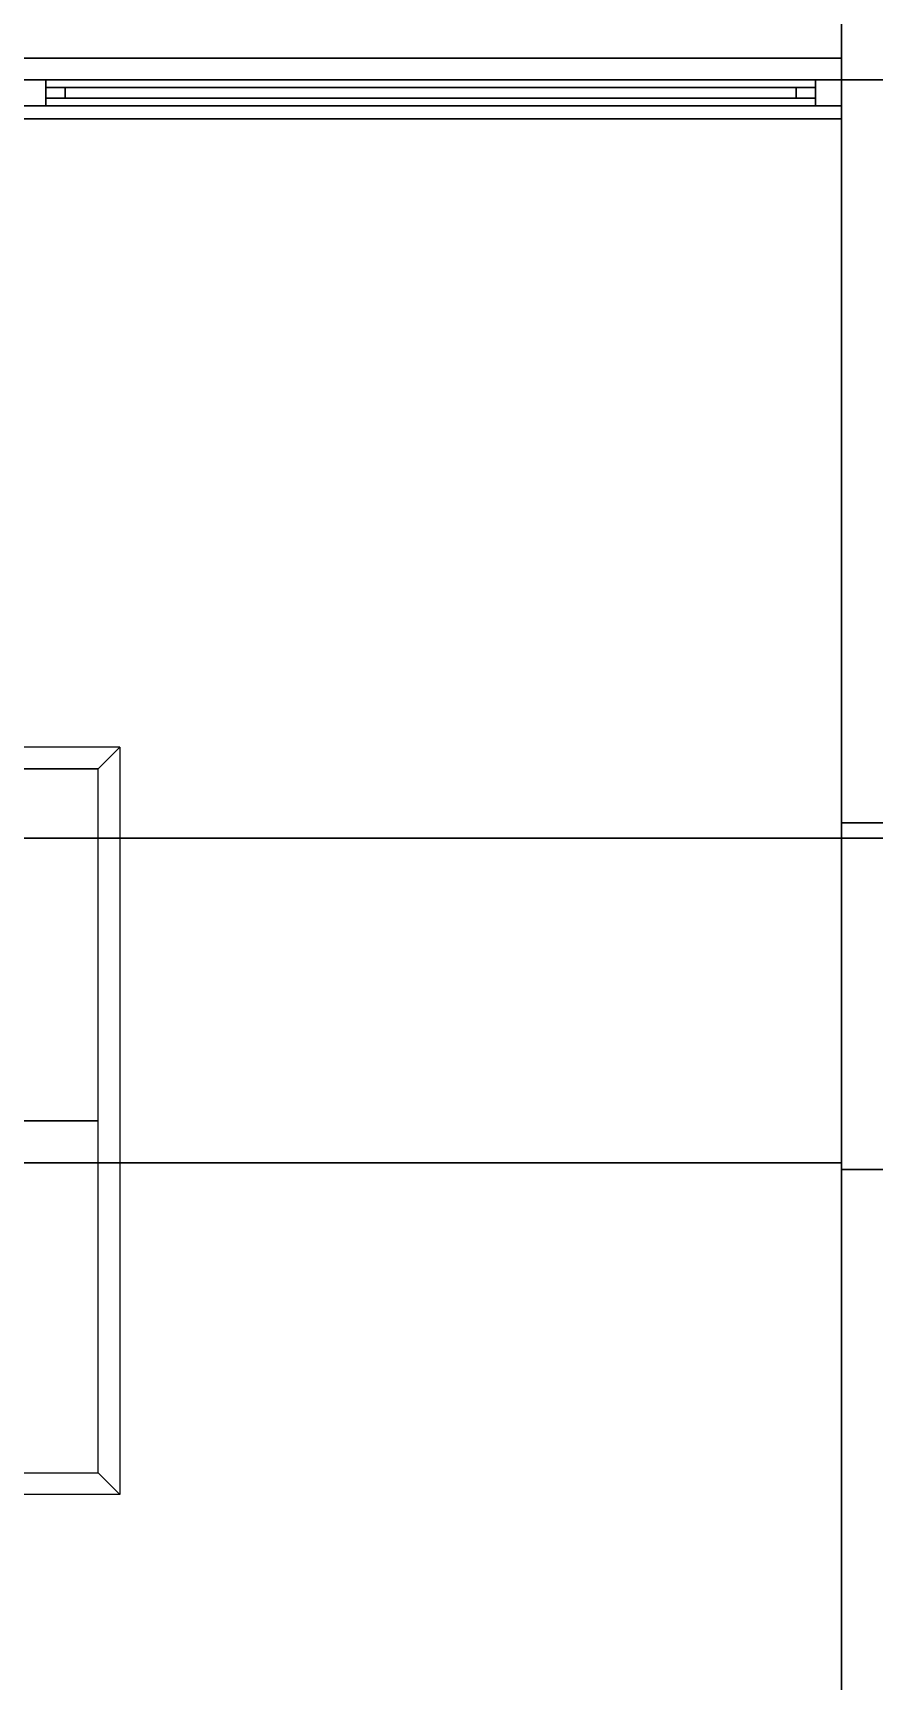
# Model space of a CAD drawing. Header units: millimetres. Extents: x -11 to 11, y -5.8 to 5.8.
# Drawn here: x -5.165 to -3.225, y -1.958 to 1.846 of the extents above; entities that cross this region are included whole.
import ezdxf

# ---------------------------------------------------------------- set-up
doc = ezdxf.new("R2010")
doc.units = ezdxf.units.MM
for name, color, linetype in [('controsoffitto', 254, 'Continuous'), ('copertura', 8, 'Continuous'), ('cordolo', 251, 'Continuous'), ('cromato', 251, 'Continuous'), ('frangivento', 7, 'Continuous'), ('parete', 254, 'Continuous'), ('parete_bianca', 7, 'Continuous'), ('pavimento', 7, 'Continuous'), ('pavimento_balcone', 254, 'Continuous'), ('pavimento_pt', 7, 'Continuous'), ('rolf', 254, 'Continuous'), ('solaio', 7, 'Continuous'), ('vetro', 249, 'Continuous')]:
    doc.layers.add(name, color=color, linetype=linetype)

msp = doc.modelspace()

# ---------------------------------------------------------------- linework, layer by layer
at = {"layer": 'controsoffitto'}
for points in [[(-9.5275, 0.1973, 2.7), (-9.4775, 0.1473, 2.6), (-5.0144, 0.1473, 2.6), (-4.9644, 0.1973, 2.7)], [(-9.5275, 0.1973, 5.725), (-9.4775, 0.1473, 5.625), (-5.0144, 0.1473, 5.625), (-4.9644, 0.1973, 5.725)], [(-4.9644, -1.5281, 2.7), (-5.0144, -1.4781, 2.6), (-5.0144, 0.1473, 2.6), (-4.9644, 0.1973, 2.7)], [(-4.9644, -1.5281, 5.725), (-5.0144, -1.4781, 5.625), (-5.0144, 0.1473, 5.625), (-4.9644, 0.1973, 5.725)], [(-5.0144, 0.1473, 2.6), (-6.1302, 0.1473, 2.6), (-6.1302, -0.6654, 2.6), (-5.0144, -0.6654, 2.6)], [(-5.0144, 0.1473, 5.625), (-6.1302, 0.1473, 5.625), (-6.1302, -0.6654, 5.625), (-5.0144, -0.6654, 5.625)], [(-5.0144, -0.6654, 2.6), (-6.1302, -0.6654, 2.6), (-6.1302, -1.4781, 2.6), (-5.0144, -1.4781, 2.6)], [(-5.0144, -0.6654, 5.625), (-6.1302, -0.6654, 5.625), (-6.1302, -1.4781, 5.625), (-5.0144, -1.4781, 5.625)], [(-9.5275, -1.5281, 2.7), (-9.4775, -1.4781, 2.6), (-5.0144, -1.4781, 2.6), (-4.9644, -1.5281, 2.7)], [(-9.5275, -1.5281, 5.725), (-9.4775, -1.4781, 5.625), (-5.0144, -1.4781, 5.625), (-4.9644, -1.5281, 5.725)]]:
    msp.add_3dface(points, dxfattribs=at)
at = {"layer": 'copertura'}
for points in [[(-11, 4.2375, 6.3), (-11, -0.0125, 6.3), (0, -0.0125, 6.3), (0, 4.2375, 6.3)], [(-11, -0.0125, 6.3), (-11, -4.2625, 6.3), (0, -4.2625, 6.3), (0, -0.0125, 6.3)]]:
    msp.add_3dface(points, dxfattribs=at)
at = {"layer": 'cordolo'}
for points in [[(-10.7, 1.7375), (-10.7, 1.7875), (-3.3, 1.7875), (-3.3, 1.7375)], [(-3.3, 1.7375, 0.05), (-3.3, 1.7875, 0.05), (-10.7, 1.7875, 0.05), (-10.7, 1.7375, 0.05)], [(-3.3, 1.7875), (-10.7, 1.7875), (-10.7, 1.7875, 0.05), (-3.3, 1.7875, 0.05)], [(-3.3, 1.7375), (-3.3, 1.7875), (-3.3, 1.7875, 0.05), (-3.3, 1.7375, 0.05)], [(-10.7, 1.7375, 0.05), (-3.3, 1.7375, 0.05), (-3.3, 1.7375), (-10.7, 1.7375)]]:
    msp.add_3dface(points, dxfattribs=at)
at = {"layer": 'cromato'}
for points in [[(-5.195, 1.6775), (-5.195, 1.7375), (-5.135, 1.7375), (-5.135, 1.6775)], [(-5.135, 1.6775, 2.7), (-5.135, 1.7375, 2.7), (-5.195, 1.7375, 2.7), (-5.195, 1.6775, 2.7)], [(-5.135, 1.7375), (-5.195, 1.7375), (-5.195, 1.7375, 2.7), (-5.135, 1.7375, 2.7)], [(-5.195, 1.6775, 3), (-5.195, 1.7375, 3), (-5.135, 1.7375, 3), (-5.135, 1.6775, 3)], [(-5.135, 1.6775, 5.7), (-5.135, 1.7375, 5.7), (-5.195, 1.7375, 5.7), (-5.195, 1.6775, 5.7)], [(-5.135, 1.7375, 3), (-5.195, 1.7375, 3), (-5.195, 1.7375, 5.7), (-5.135, 1.7375, 5.7)], [(-5.135, 1.6775), (-5.135, 1.7375), (-5.135, 1.7375, 2.7), (-5.135, 1.6775, 2.7)], [(-5.135, 1.6775, 3), (-5.135, 1.7375, 3), (-5.135, 1.7375, 5.7), (-5.135, 1.6775, 5.7)], [(-3.36, 1.6775), (-3.36, 1.7375), (-3.3, 1.7375), (-3.3, 1.6775)], [(-3.3, 1.6775, 2.7), (-3.3, 1.7375, 2.7), (-3.36, 1.7375, 2.7), (-3.36, 1.6775, 2.7)], [(-3.3, 1.7375), (-3.36, 1.7375), (-3.36, 1.7375, 2.7), (-3.3, 1.7375, 2.7)], [(-3.36, 1.7375), (-3.36, 1.6775), (-3.36, 1.6775, 2.7), (-3.36, 1.7375, 2.7)], [(-3.36, 1.6775, 3), (-3.36, 1.7375, 3), (-3.3, 1.7375, 3), (-3.3, 1.6775, 3)], [(-3.3, 1.6775, 5.7), (-3.3, 1.7375, 5.7), (-3.36, 1.7375, 5.7), (-3.36, 1.6775, 5.7)], [(-3.3, 1.7375, 3), (-3.36, 1.7375, 3), (-3.36, 1.7375, 5.7), (-3.3, 1.7375, 5.7)], [(-3.36, 1.7375, 3), (-3.36, 1.6775, 3), (-3.36, 1.6775, 5.7), (-3.36, 1.7375, 5.7)], [(-3.3, 1.6775), (-3.3, 1.7375), (-3.3, 1.7375, 2.7), (-3.3, 1.6775, 2.7)], [(-3.3, 1.6775, 3), (-3.3, 1.7375, 3), (-3.3, 1.7375, 5.7), (-3.3, 1.6775, 5.7)], [(-5.195, 1.6775, 2.7), (-5.135, 1.6775, 2.7), (-5.135, 1.6775), (-5.195, 1.6775)], [(-5.195, 1.6775, 5.7), (-5.135, 1.6775, 5.7), (-5.135, 1.6775, 3), (-5.195, 1.6775, 3)], [(-3.36, 1.6775, 2.7), (-3.3, 1.6775, 2.7), (-3.3, 1.6775), (-3.36, 1.6775)], [(-3.36, 1.6775, 5.7), (-3.3, 1.6775, 5.7), (-3.3, 1.6775, 3), (-3.36, 1.6775, 3)]]:
    msp.add_3dface(points, dxfattribs=at)
at = {"layer": 'frangivento'}
for points in [[(-5.135, 1.72, 3.2025), (-5.135, 1.72, 3.27), (-3.36, 1.72, 3.27), (-3.36, 1.72, 3.2025)], [(-5.135, 1.695, 3.2025), (-5.135, 1.695, 3.27), (-5.135, 1.72, 3.27), (-5.135, 1.72, 3.2025)], [(-5.135, 1.695, 3.27), (-3.36, 1.695, 3.27), (-3.36, 1.72, 3.27), (-5.135, 1.72, 3.27)], [(-3.36, 1.695, 3.2025), (-5.135, 1.695, 3.2025), (-5.135, 1.72, 3.2025), (-3.36, 1.72, 3.2025)], [(-5.135, 1.72, 3.405), (-5.135, 1.72, 3.4725), (-3.36, 1.72, 3.4725), (-3.36, 1.72, 3.405)], [(-5.135, 1.695, 3.405), (-5.135, 1.695, 3.4725), (-5.135, 1.72, 3.4725), (-5.135, 1.72, 3.405)], [(-5.135, 1.695, 3.4725), (-3.36, 1.695, 3.4725), (-3.36, 1.72, 3.4725), (-5.135, 1.72, 3.4725)], [(-3.36, 1.695, 3.405), (-5.135, 1.695, 3.405), (-5.135, 1.72, 3.405), (-3.36, 1.72, 3.405)], [(-5.135, 1.72, 3.6075), (-5.135, 1.72, 3.675), (-3.36, 1.72, 3.675), (-3.36, 1.72, 3.6075)], [(-5.135, 1.695, 3.6075), (-5.135, 1.695, 3.675), (-5.135, 1.72, 3.675), (-5.135, 1.72, 3.6075)], [(-5.135, 1.695, 3.675), (-3.36, 1.695, 3.675), (-3.36, 1.72, 3.675), (-5.135, 1.72, 3.675)], [(-3.36, 1.695, 3.6075), (-5.135, 1.695, 3.6075), (-5.135, 1.72, 3.6075), (-3.36, 1.72, 3.6075)], [(-5.135, 1.72, 3.81), (-5.135, 1.72, 3.8775), (-3.36, 1.72, 3.8775), (-3.36, 1.72, 3.81)], [(-5.135, 1.695, 3.81), (-5.135, 1.695, 3.8775), (-5.135, 1.72, 3.8775), (-5.135, 1.72, 3.81)], [(-5.135, 1.695, 3.8775), (-3.36, 1.695, 3.8775), (-3.36, 1.72, 3.8775), (-5.135, 1.72, 3.8775)], [(-3.36, 1.695, 3.81), (-5.135, 1.695, 3.81), (-5.135, 1.72, 3.81), (-3.36, 1.72, 3.81)], [(-5.135, 1.72, 4.0125), (-5.135, 1.72, 4.08), (-3.36, 1.72, 4.08), (-3.36, 1.72, 4.0125)], [(-5.135, 1.695, 4.0125), (-5.135, 1.695, 4.08), (-5.135, 1.72, 4.08), (-5.135, 1.72, 4.0125)], [(-5.135, 1.695, 4.08), (-3.36, 1.695, 4.08), (-3.36, 1.72, 4.08), (-5.135, 1.72, 4.08)], [(-3.36, 1.695, 4.0125), (-5.135, 1.695, 4.0125), (-5.135, 1.72, 4.0125), (-3.36, 1.72, 4.0125)], [(-5.135, 1.72, 4.215), (-5.135, 1.72, 4.2825), (-3.36, 1.72, 4.2825), (-3.36, 1.72, 4.215)], [(-5.135, 1.695, 4.215), (-5.135, 1.695, 4.2825), (-5.135, 1.72, 4.2825), (-5.135, 1.72, 4.215)], [(-5.135, 1.695, 4.2825), (-3.36, 1.695, 4.2825), (-3.36, 1.72, 4.2825), (-5.135, 1.72, 4.2825)], [(-3.36, 1.695, 4.215), (-5.135, 1.695, 4.215), (-5.135, 1.72, 4.215), (-3.36, 1.72, 4.215)], [(-5.135, 1.72, 4.4175), (-5.135, 1.72, 4.485), (-3.36, 1.72, 4.485), (-3.36, 1.72, 4.4175)], [(-5.135, 1.695, 4.4175), (-5.135, 1.695, 4.485), (-5.135, 1.72, 4.485), (-5.135, 1.72, 4.4175)], [(-5.135, 1.695, 4.485), (-3.36, 1.695, 4.485), (-3.36, 1.72, 4.485), (-5.135, 1.72, 4.485)], [(-3.36, 1.695, 4.4175), (-5.135, 1.695, 4.4175), (-5.135, 1.72, 4.4175), (-3.36, 1.72, 4.4175)], [(-5.135, 1.72, 4.62), (-5.135, 1.72, 4.6875), (-3.36, 1.72, 4.6875), (-3.36, 1.72, 4.62)], [(-5.135, 1.695, 4.62), (-5.135, 1.695, 4.6875), (-5.135, 1.72, 4.6875), (-5.135, 1.72, 4.62)], [(-5.135, 1.695, 4.6875), (-3.36, 1.695, 4.6875), (-3.36, 1.72, 4.6875), (-5.135, 1.72, 4.6875)], [(-3.36, 1.695, 4.62), (-5.135, 1.695, 4.62), (-5.135, 1.72, 4.62), (-3.36, 1.72, 4.62)], [(-5.135, 1.72, 4.8225), (-5.135, 1.72, 4.89), (-3.36, 1.72, 4.89), (-3.36, 1.72, 4.8225)], [(-5.135, 1.695, 4.8225), (-5.135, 1.695, 4.89), (-5.135, 1.72, 4.89), (-5.135, 1.72, 4.8225)], [(-5.135, 1.695, 4.89), (-3.36, 1.695, 4.89), (-3.36, 1.72, 4.89), (-5.135, 1.72, 4.89)], [(-3.36, 1.695, 4.8225), (-5.135, 1.695, 4.8225), (-5.135, 1.72, 4.8225), (-3.36, 1.72, 4.8225)], [(-5.135, 1.72, 5.025), (-5.135, 1.72, 5.0925), (-3.36, 1.72, 5.0925), (-3.36, 1.72, 5.025)], [(-5.135, 1.695, 5.025), (-5.135, 1.695, 5.0925), (-5.135, 1.72, 5.0925), (-5.135, 1.72, 5.025)], [(-5.135, 1.695, 5.0925), (-3.36, 1.695, 5.0925), (-3.36, 1.72, 5.0925), (-5.135, 1.72, 5.0925)], [(-3.36, 1.695, 5.025), (-5.135, 1.695, 5.025), (-5.135, 1.72, 5.025), (-3.36, 1.72, 5.025)], [(-5.135, 1.72, 5.2275), (-5.135, 1.72, 5.295), (-3.36, 1.72, 5.295), (-3.36, 1.72, 5.2275)], [(-5.135, 1.695, 5.2275), (-5.135, 1.695, 5.295), (-5.135, 1.72, 5.295), (-5.135, 1.72, 5.2275)], [(-5.135, 1.695, 5.295), (-3.36, 1.695, 5.295), (-3.36, 1.72, 5.295), (-5.135, 1.72, 5.295)], [(-3.36, 1.695, 5.2275), (-5.135, 1.695, 5.2275), (-5.135, 1.72, 5.2275), (-3.36, 1.72, 5.2275)], [(-5.135, 1.72, 5.43), (-5.135, 1.72, 5.4975), (-3.36, 1.72, 5.4975), (-3.36, 1.72, 5.43)], [(-5.135, 1.695, 5.43), (-5.135, 1.695, 5.4975), (-5.135, 1.72, 5.4975), (-5.135, 1.72, 5.43)], [(-5.135, 1.695, 5.4975), (-3.36, 1.695, 5.4975), (-3.36, 1.72, 5.4975), (-5.135, 1.72, 5.4975)], [(-3.36, 1.695, 5.43), (-5.135, 1.695, 5.43), (-5.135, 1.72, 5.43), (-3.36, 1.72, 5.43)], [(-5.135, 1.72, 5.6325), (-5.135, 1.72, 5.7), (-3.36, 1.72, 5.7), (-3.36, 1.72, 5.6325)], [(-5.135, 1.695, 5.6325), (-5.135, 1.695, 5.7), (-5.135, 1.72, 5.7), (-5.135, 1.72, 5.6325)], [(-5.135, 1.695, 5.7), (-3.36, 1.695, 5.7), (-3.36, 1.72, 5.7), (-5.135, 1.72, 5.7)], [(-3.36, 1.695, 5.6325), (-5.135, 1.695, 5.6325), (-5.135, 1.72, 5.6325), (-3.36, 1.72, 5.6325)], [(-5.135, 1.72, 3), (-5.135, 1.72, 5.7), (-5.0906, 1.72, 5.7), (-5.0906, 1.72, 3)], [(-5.135, 1.695, 3), (-5.135, 1.695, 5.7), (-5.135, 1.72, 5.7), (-5.135, 1.72, 3)], [(-5.135, 1.695, 5.7), (-5.0906, 1.695, 5.7), (-5.0906, 1.72, 5.7), (-5.135, 1.72, 5.7)], [(-5.0906, 1.695, 3), (-5.135, 1.695, 3), (-5.135, 1.72, 3), (-5.0906, 1.72, 3)], [(-5.135, 1.695, 3), (-5.135, 1.695, 3), (-5.135, 1.72, 3)], [(-5.0906, 1.695, 5.7), (-5.0906, 1.695, 3), (-5.0906, 1.72, 3), (-5.0906, 1.72, 5.7)], [(-3.4044, 1.72, 3), (-3.4044, 1.72, 5.7), (-3.36, 1.72, 5.7), (-3.36, 1.72, 3)], [(-3.4044, 1.695, 3), (-3.4044, 1.695, 5.7), (-3.4044, 1.72, 5.7), (-3.4044, 1.72, 3)], [(-3.4044, 1.695, 5.7), (-3.36, 1.695, 5.7), (-3.36, 1.72, 5.7), (-3.4044, 1.72, 5.7)], [(-3.36, 1.695, 3), (-3.4044, 1.695, 3), (-3.4044, 1.72, 3), (-3.36, 1.72, 3)], [(-3.4044, 1.695, 3), (-3.4044, 1.695, 3), (-3.4044, 1.72, 3)], [(-3.36, 1.695, 3.27), (-3.36, 1.695, 3.2025), (-3.36, 1.72, 3.2025), (-3.36, 1.72, 3.27)], [(-3.36, 1.695, 3.4725), (-3.36, 1.695, 3.405), (-3.36, 1.72, 3.405), (-3.36, 1.72, 3.4725)], [(-3.36, 1.695, 3.675), (-3.36, 1.695, 3.6075), (-3.36, 1.72, 3.6075), (-3.36, 1.72, 3.675)], [(-3.36, 1.695, 3.8775), (-3.36, 1.695, 3.81), (-3.36, 1.72, 3.81), (-3.36, 1.72, 3.8775)], [(-3.36, 1.695, 4.08), (-3.36, 1.695, 4.0125), (-3.36, 1.72, 4.0125), (-3.36, 1.72, 4.08)], [(-3.36, 1.695, 4.2825), (-3.36, 1.695, 4.215), (-3.36, 1.72, 4.215), (-3.36, 1.72, 4.2825)], [(-3.36, 1.695, 4.485), (-3.36, 1.695, 4.4175), (-3.36, 1.72, 4.4175), (-3.36, 1.72, 4.485)], [(-3.36, 1.695, 4.6875), (-3.36, 1.695, 4.62), (-3.36, 1.72, 4.62), (-3.36, 1.72, 4.6875)], [(-3.36, 1.695, 4.89), (-3.36, 1.695, 4.8225), (-3.36, 1.72, 4.8225), (-3.36, 1.72, 4.89)], [(-3.36, 1.695, 5.0925), (-3.36, 1.695, 5.025), (-3.36, 1.72, 5.025), (-3.36, 1.72, 5.0925)], [(-3.36, 1.695, 5.295), (-3.36, 1.695, 5.2275), (-3.36, 1.72, 5.2275), (-3.36, 1.72, 5.295)], [(-3.36, 1.695, 5.4975), (-3.36, 1.695, 5.43), (-3.36, 1.72, 5.43), (-3.36, 1.72, 5.4975)], [(-3.36, 1.695, 5.7), (-3.36, 1.695, 5.6325), (-3.36, 1.72, 5.6325), (-3.36, 1.72, 5.7)], [(-3.36, 1.695, 5.7), (-3.36, 1.695, 3), (-3.36, 1.72, 3), (-3.36, 1.72, 5.7)], [(-5.135, 1.695, 3.2025), (-5.135, 1.695, 3.27), (-3.36, 1.695, 3.27), (-3.36, 1.695, 3.2025)], [(-5.135, 1.695, 3.405), (-5.135, 1.695, 3.4725), (-3.36, 1.695, 3.4725), (-3.36, 1.695, 3.405)], [(-5.135, 1.695, 3.6075), (-5.135, 1.695, 3.675), (-3.36, 1.695, 3.675), (-3.36, 1.695, 3.6075)], [(-5.135, 1.695, 3.81), (-5.135, 1.695, 3.8775), (-3.36, 1.695, 3.8775), (-3.36, 1.695, 3.81)], [(-5.135, 1.695, 4.0125), (-5.135, 1.695, 4.08), (-3.36, 1.695, 4.08), (-3.36, 1.695, 4.0125)], [(-5.135, 1.695, 4.215), (-5.135, 1.695, 4.2825), (-3.36, 1.695, 4.2825), (-3.36, 1.695, 4.215)], [(-5.135, 1.695, 4.4175), (-5.135, 1.695, 4.485), (-3.36, 1.695, 4.485), (-3.36, 1.695, 4.4175)], [(-5.135, 1.695, 4.62), (-5.135, 1.695, 4.6875), (-3.36, 1.695, 4.6875), (-3.36, 1.695, 4.62)], [(-5.135, 1.695, 4.8225), (-5.135, 1.695, 4.89), (-3.36, 1.695, 4.89), (-3.36, 1.695, 4.8225)], [(-5.135, 1.695, 5.025), (-5.135, 1.695, 5.0925), (-3.36, 1.695, 5.0925), (-3.36, 1.695, 5.025)], [(-5.135, 1.695, 5.2275), (-5.135, 1.695, 5.295), (-3.36, 1.695, 5.295), (-3.36, 1.695, 5.2275)], [(-5.135, 1.695, 5.43), (-5.135, 1.695, 5.4975), (-3.36, 1.695, 5.4975), (-3.36, 1.695, 5.43)], [(-5.135, 1.695, 5.6325), (-5.135, 1.695, 5.7), (-3.36, 1.695, 5.7), (-3.36, 1.695, 5.6325)], [(-5.135, 1.695, 3), (-5.135, 1.695, 5.7), (-5.0906, 1.695, 5.7), (-5.0906, 1.695, 3)], [(-3.4044, 1.695, 3), (-3.4044, 1.695, 5.7), (-3.36, 1.695, 5.7), (-3.36, 1.695, 3)]]:
    msp.add_3dface(points, dxfattribs=at)
at = {"layer": 'parete'}
for points in [[(-3.3, 1.7375, 5.8), (-3.3, 3.7375, 5.8), (-3.3, 3.7375, 2.9), (-3.3, 1.7375, 2.9)], [(-3.3, 1.7375, 2.9), (-3.3, 3.7375, 2.9), (-3.3, 3.7375), (-3.3, 1.7375)], [(-3.3, 3.7375, 5.8), (-3.15, 3.7375, 5.8), (-3.15, 1.7375, 5.8), (-3.3, 1.7375, 5.8)], [(-3.3, 3.7375), (-3.15, 3.7375), (-3.15, 1.7375), (-3.3, 1.7375)], [(-3.3, 1.7375, 5.8), (-3.15, 1.7375, 5.8), (-3.15, 1.7375, 2.9), (-3.3, 1.7375, 2.9)], [(-3.3, 1.7375, 2.9), (-3.15, 1.7375, 2.9), (-3.15, 1.7375), (-3.3, 1.7375)]]:
    msp.add_3dface(points, dxfattribs=at)
at = {"layer": 'parete_bianca'}
for points in [[(-3.3, 0.0228, 5.8), (-3.3, 1.7375, 5.8), (-3.3, 1.7375), (-3.3, 0.0228)], [(-3.3, 1.7375, 5.8), (-3, 1.7375, 5.8), (-3, 0.0228, 5.8), (-3.3, 0.0228, 5.8)], [(-3.3, 1.7375, 5.8), (-3, 1.7375, 5.8), (-3, 1.7375), (-3.3, 1.7375)], [(-3.3, 1.7375), (-3, 1.7375), (-3, 0.0228), (-3.3, 0.0228)], [(-3.3, 0.0228, 5.1), (-3.3, -0.7772, 5.1), (-3.3, -0.7772, 5.8), (-3.3, 0.0228, 5.8)], [(-3, 0.0228, 5.1), (-3, -0.7772, 5.1), (-3.3, -0.7772, 5.1), (-3.3, 0.0228, 5.1)], [(-3.3, 0.0228, 5.8), (-3.3, -0.7772, 5.8), (-3, -0.7772, 5.8), (-3, 0.0228, 5.8)], [(-3, 0.0228, 3), (-3.3, 0.0228, 3), (-3.3, 0.0228, 2.1), (-3, 0.0228, 2.1)], [(-3, 0.0228, 2.1), (-3, -0.7772, 2.1), (-3.3, -0.7772, 2.1), (-3.3, 0.0228, 2.1)], [(-3.3, 0.0228, 2.1), (-3.3, -0.7772, 2.1), (-3.3, -0.7772, 3), (-3.3, 0.0228, 3)], [(-3, 0.0228, 5.8), (-3.3, 0.0228, 5.8), (-3.3, 0.0228), (-3, 0.0228)], [(-3.3, -0.7772, 2.1), (-3, -0.7772, 2.1), (-3, -0.7772, 3), (-3.3, -0.7772, 3)], [(-3, -0.7772, 5.8), (-3.3, -0.7772, 5.8), (-3.3, -0.7772), (-3, -0.7772)], [(-3.3, -0.7772, 5.8), (-3.3, -3.3125, 5.8), (-3, -3.3125, 5.8), (-3, -0.7772, 5.8)], [(-3.3, -0.7772, 5.8), (-3.3, -3.3125, 5.8), (-3.3, -3.3125), (-3.3, -0.7772)], [(-3.3, -0.7772), (-3.3, -3.3125), (-3, -3.3125), (-3, -0.7772)]]:
    msp.add_3dface(points, dxfattribs=at)
at = {"layer": 'pavimento'}
for points in [[(-3.3, -0.7625), (-3.3, 1.7375), (-7, 1.7375), (-7, -0.7625)], [(-3.3, -0.7625, 3), (-3.3, 1.7375, 3), (-7, 1.7375, 3), (-7, -0.7625, 3)], [(-3.3, 0.0228, 3), (-3.3, -0.7772, 3), (-3, -0.7772, 3), (-3, 0.0228, 3)], [(-3, 0.0228), (-3, -0.7772), (-3.3, -0.7772), (-3.3, 0.0228)], [(-3.3, -3.2625), (-3.3, -0.7625), (-7, -0.7625), (-7, -3.2625)], [(-3.3, -3.2625, 3), (-3.3, -0.7625, 3), (-7, -0.7625, 3), (-7, -3.2625, 3)]]:
    msp.add_3dface(points, dxfattribs=at)
at = {"layer": 'pavimento_balcone'}
msp.add_3dface([(-10.7, 4.2375, 3), (-10.7, 1.7375, 3), (-3.3, 1.7375, 3), (-3.3, 4.2375, 3)], dxfattribs=at)
at = {"layer": 'pavimento_pt'}
msp.add_3dface([(-3.3, 1.7375), (-5.225, 1.7375), (-5.225, 2.9875), (-3.3, 2.9875)], dxfattribs=at)
at = {"layer": 'rolf'}
for points in [[(-10.7, 4.2375, 5.8), (-10.7, -0.0125, 5.8), (0, -0.0125, 5.8), (0, 4.2375, 5.8)], [(-3.3, 2.9875, 2.7), (-3.3, 1.7375, 2.7), (-7.15, 1.7375, 2.7), (-7.15, 2.9875, 2.7)], [(-7, -0.7625, 2.7), (-7, 1.7375, 2.7), (-3.3, 1.7375, 2.7), (-3.3, -0.7625, 2.7)], [(-10.7, -0.0125, 5.8), (-10.7, -4.2625, 5.8), (0, -4.2625, 5.8), (0, -0.0125, 5.8)], [(-7, -3.2625, 2.7), (-7, -0.7625, 2.7), (-3.3, -0.7625, 2.7), (-3.3, -3.2625, 2.7)]]:
    msp.add_3dface(points, dxfattribs=at)
at = {"layer": 'solaio'}
for points in [[(-3.3, 1.7375, 2.7), (-7, 1.7375, 2.7), (-7, 1.7375, 2.85), (-3.3, 1.7375, 2.85)], [(-3.3, 1.7375, 2.85), (-7, 1.7375, 2.85), (-7, 1.7375, 3), (-3.3, 1.7375, 3)], [(-3.3, -0.7625, 2.7), (-3.3, 1.7375, 2.7), (-3.3, 1.7375, 2.85), (-3.3, -0.7625, 2.85)], [(-3.3, -0.7625, 2.85), (-3.3, 1.7375, 2.85), (-3.3, 1.7375, 3), (-3.3, -0.7625, 3)], [(-3.3, -3.2625, 2.7), (-3.3, -0.7625, 2.7), (-3.3, -0.7625, 2.85), (-3.3, -3.2625, 2.85)], [(-3.3, -3.2625, 2.85), (-3.3, -0.7625, 2.85), (-3.3, -0.7625, 3), (-3.3, -3.2625, 3)]]:
    msp.add_3dface(points, dxfattribs=at)
at = {"layer": 'vetro'}
for points in [[(-10.7, 1.6475), (-10.7, 1.6775), (-3.3, 1.6775), (-3.3, 1.6475)], [(-3.3, 1.6475, 2.7), (-3.3, 1.6775, 2.7), (-10.7, 1.6775, 2.7), (-10.7, 1.6475, 2.7)], [(-3.3, 1.6775), (-10.7, 1.6775), (-10.7, 1.6775, 2.7), (-3.3, 1.6775, 2.7)], [(-10.7, 1.6475, 3), (-10.7, 1.6775, 3), (-3.3, 1.6775, 3), (-3.3, 1.6475, 3)], [(-3.3, 1.6475, 5.7), (-3.3, 1.6775, 5.7), (-10.7, 1.6775, 5.7), (-10.7, 1.6475, 5.7)], [(-3.3, 1.6775, 3), (-10.7, 1.6775, 3), (-10.7, 1.6775, 5.7), (-3.3, 1.6775, 5.7)], [(-3.3, 1.6475), (-3.3, 1.6775), (-3.3, 1.6775, 2.7), (-3.3, 1.6475, 2.7)], [(-3.3, 1.6475, 3), (-3.3, 1.6775, 3), (-3.3, 1.6775, 5.7), (-3.3, 1.6475, 5.7)], [(-10.7, 1.6475, 2.7), (-3.3, 1.6475, 2.7), (-3.3, 1.6475), (-10.7, 1.6475)], [(-10.7, 1.6475, 5.7), (-3.3, 1.6475, 5.7), (-3.3, 1.6475, 3), (-10.7, 1.6475, 3)]]:
    msp.add_3dface(points, dxfattribs=at)

doc.saveas('drawing.dxf')
